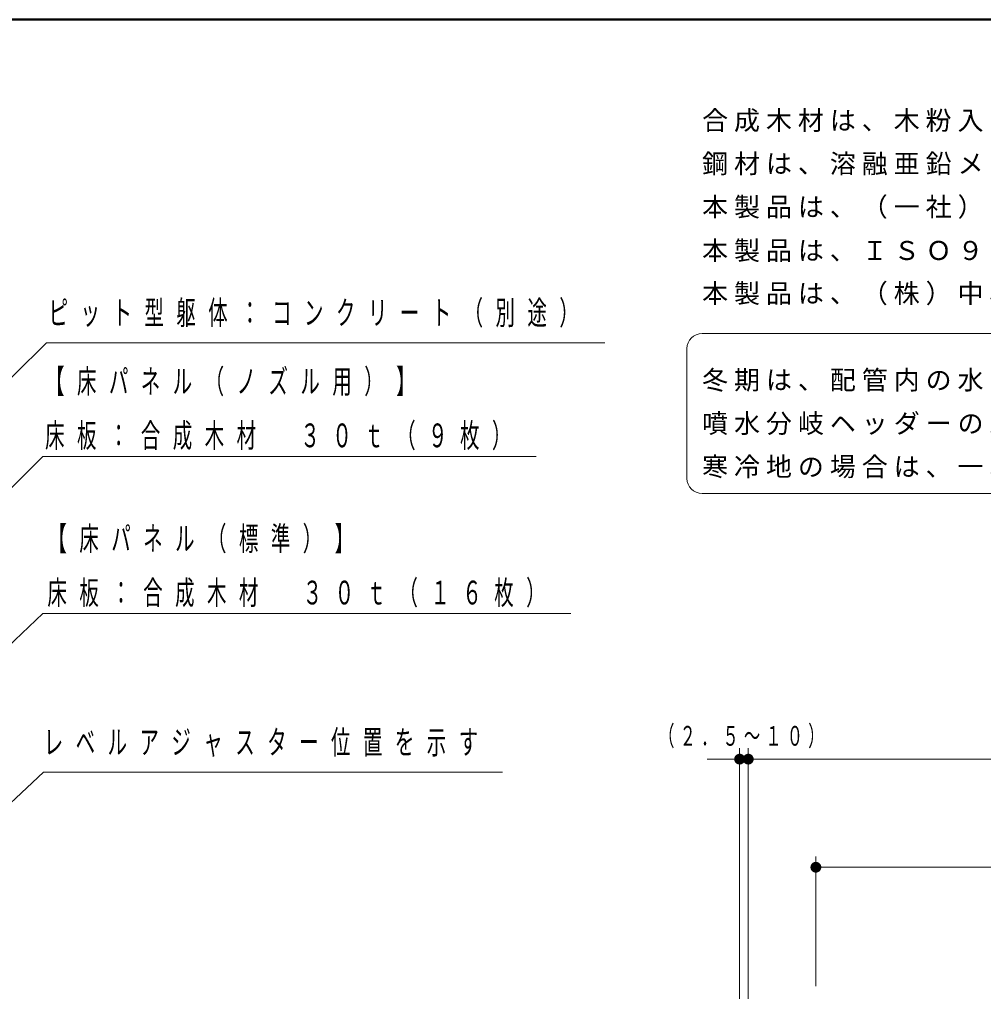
# Model space of a CAD drawing. Units: millimetres on the paper. Extents: x -385 to 0, y -594 to 267.
# Drawn here: x -215.5 to -126.4, y 177.1 to 267 of the extents above; entities that cross this region are included whole.
import ezdxf

# ---------------------------------------------------------------- set-up
doc = ezdxf.new("R2010")
doc.units = ezdxf.units.MM
for name, color, linetype, lineweight in [('1_10', 7, 'Continuous', 25), ('1_40', 7, 'Continuous', 25), ('CLASS1', 7, 'Continuous', 13), ('NAKAMURA図枠', 7, 'Continuous', 13)]:
    doc.layers.add(name, color=color, linetype=linetype, lineweight=lineweight)
doc.styles.add('ＭＳ ゴシック', font='')
doc.styles.get('ＭＳ ゴシック').set_extended_font_data('MS Gothic')

# ---------------------------------------------------------------- blocks, each defined once
blk = doc.blocks.new('filled_dot')
at = {"color": 0, "linetype": 'Continuous', "lineweight": -2, "const_width": 1.25}
blk.add_lwpolyline([(-0.625, 0, 1), (0.625, 0, 1)], format="xyb", close=True, dxfattribs=at)

msp = doc.modelspace()

# ---------------------------------------------------------------- linework, layer by layer
at = {"layer": '1_10', "lineweight": 13}
for p, q in [((-148.918, 146.244), (-148.918, 199.576)), ((-148.118, 142.974), (-148.118, 199.576)), ((-151.918, 198.576), (-145.118, 198.576)), ((-148.118, 198.576), (-48.118, 198.576)), ((-141.868, 177.577), (-141.868, 189.576)), ((-141.868, 188.576), (-54.368, 188.576))]:
    msp.add_line(p, q, dxfattribs=at)
at = {"layer": '1_40', "lineweight": 13}
for points in [[(-219.037, 231.174), (-213.008, 237.082), (-161.395, 237.082)], [(-261.45, 178.746), (-213.34, 226.58), (-167.727, 226.58)], [(-232.152, 194.177), (-213.34, 212.04), (-164.512, 212.04)], [(-224.599, 186.749), (-213.281, 197.363), (-170.851, 197.363)]]:
    msp.add_lwpolyline(points, dxfattribs=at)
at = {"layer": 'CLASS1'}
for p, q in [((-26.387, 237.951), (-152.387, 237.951)), ((-153.787, 236.551), (-153.787, 224.551)), ((-152.387, 223.151), (-26.387, 223.151))]:
    msp.add_line(p, q, dxfattribs=at)
for centre, start, end in [((-152.387, 236.551), 90, 180), ((-152.387, 224.551), 180, 270)]:
    msp.add_arc(centre, 1.4, start, end, dxfattribs=at)
at = {"layer": 'NAKAMURA図枠', "lineweight": 50}
msp.add_line((0, 267), (-385, 267), dxfattribs=at)

# ---------------------------------------------------------------- block references
at = {"layer": '1_10', "lineweight": 13, "xscale": 0.4, "yscale": 0.4, "rotation": 180}
msp.add_blockref('filled_dot', (-148.918, 198.576), dxfattribs=at)
at = {"layer": '1_10', "lineweight": 13, "xscale": 0.4, "yscale": 0.4}
for p in [(-148.118, 198.576), (-148.118, 198.576), (-141.868, 188.576)]:
    msp.add_blockref('filled_dot', p, dxfattribs=at)

# ---------------------------------------------------------------- texts
at = {"layer": '1_10', "insert": (-148.518, 199.576), "char_height": 1.833, "attachment_point": 8, "style": 'ＭＳ ゴシック'}
msp.add_mtext('\\T1.32;\\W0.6;（２．５～１０）', dxfattribs=at)
at = {"layer": '1_40', "char_height": 2.199, "attachment_point": 4, "style": 'ＭＳ ゴシック'}
for s, insert in [('\\T1.64;\\W0.6;ピット型躯体：コンクリート（別途）', (-212.812, 239.732)), ('\\T1.64;\\W0.6;【床パネル（ノズル用）】\u3000\u3000\u3000', (-213.144, 233.38)), ('\\T1.64;\\W0.6;床板：合成木材\u3000３０ｔ（９枚）', (-213.144, 228.38)), ('\\T1.64;\\W0.6;【床パネル（標準）】\u3000\u3000\u3000\u3000\u3000', (-212.929, 218.84)), ('\\T1.64;\\W0.6;床板：合成木材\u3000３０ｔ（１６枚）', (-212.929, 213.84)), ('\\T1.64;\\W0.6;レベルアジャスター位置を示す', (-213.268, 200.013))]:
    msp.add_mtext(s, dxfattribs=dict(at, insert=insert))
at = {"layer": 'CLASS1', "char_height": 1.76, "attachment_point": 7, "style": 'ＭＳ ゴシック'}
for s, insert in [('\\T1.23;合成木材は、木粉入り再生プラスチックとし、エコマーク認定１００％リサイクル品（色：ブラウン）とする。', (-152.387, 256.551)), ('\\T1.23;鋼材は、溶融亜鉛メッキ処理（無塗装）とする。', (-152.387, 252.551)), ('\\T1.23;本製品は、（一社）日本公園施設業協会賠償責任保険加入製品とする。', (-152.387, 248.551)), ('\\T1.23;本製品は、ＩＳＯ９００１認証取得企業製品とする。', (-152.387, 244.551)), ('\\T1.23;本製品は、（株）中村製作所製品同等品以上とする。', (-152.387, 240.551)), ('\\T1.23;冬期は、配管内の水が凍結し、装置が破損する恐れがあります。', (-152.387, 232.551)), ('\\T1.23;噴水分岐ヘッダーの末端にある水抜き用バルブを全開し、配管内の水抜きを行ってください。', (-152.387, 228.551)), ('\\T1.23;寒冷地の場合は、一次側に別途水抜き栓を設置し、適切な水抜き作業を行ってください。', (-152.387, 224.551))]:
    msp.add_mtext(s, dxfattribs=dict(at, insert=insert))

doc.saveas('drawing.dxf')
